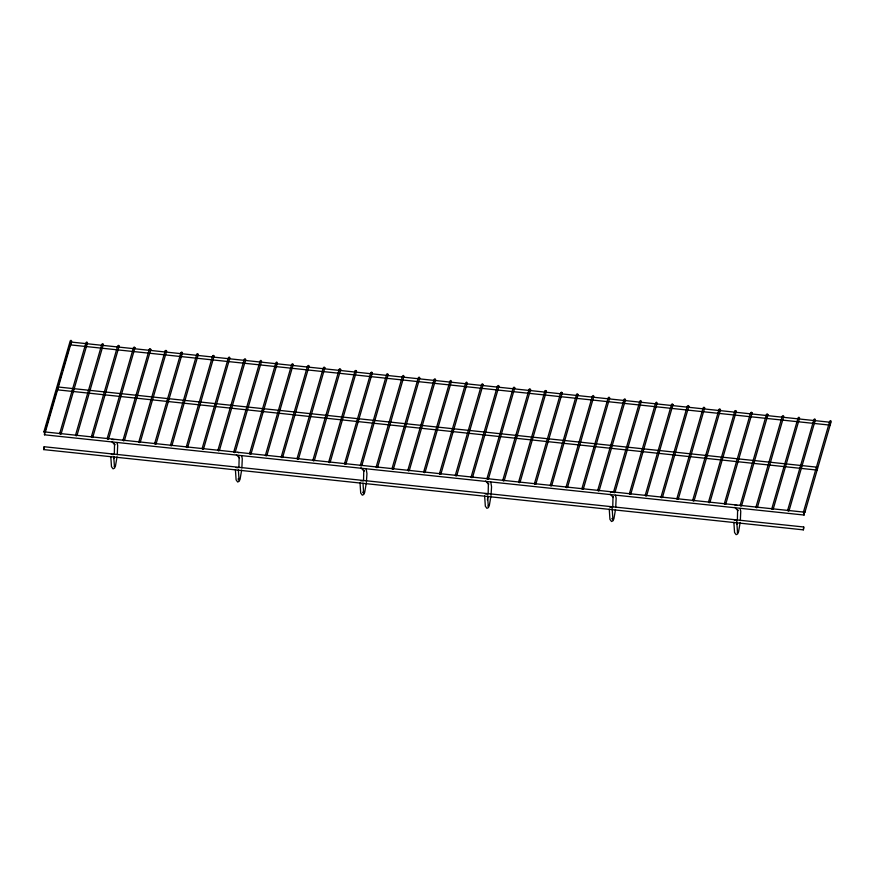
<?xml version="1.0" encoding="UTF-8"?>
<svg xmlns="http://www.w3.org/2000/svg" width="875" height="875" viewBox="0 0 875 875"><rect width="100%" height="100%" fill="white"/><g stroke="black" fill="none" stroke-linecap="round" stroke-linejoin="round"><path stroke-width="1.31" d="M114.297 454.475L114.548 443.8L114.844 444.872L111.759 441.514M117.261 454.792L117.677 445.364L116.944 442.542M238.908 467.644L239.17 456.969L239.466 458.03L236.37 454.672M241.872 467.961L242.288 458.533L241.555 455.711M363.53 480.812L363.781 470.127L364.077 471.198L360.981 467.841M366.395 482.158L366.953 473.648L366.177 468.88M488.141 493.97L488.403 483.295L488.698 484.367L485.603 481.009M491.017 495.316L491.564 486.817L490.788 482.038M612.752 507.139L613.014 496.464L613.309 497.525L610.214 494.167M615.727 507.456L616.142 498.028L615.409 495.206M737.373 520.308L737.625 509.622L737.931 510.694L734.836 507.336M740.337 520.625L740.753 511.197L740.02 508.375M817.458 467.939L817.064 470.083L817.316 467.348M113.827 458.587L114.078 456.542M117.042 456.848L115.467 466.025L114.537 468.136L113.061 468.836L111.475 466.703L110.797 456.509M241.653 470.017L240.089 479.194L239.159 481.305L237.683 482.005L236.097 479.872L235.408 469.678M366.275 483.186L364.7 492.352L363.77 494.473L362.294 495.173L360.708 493.041L360.019 482.836M487.922 496.037L487.397 499.986M490.886 496.344L489.322 505.52L488.392 507.631L486.916 508.331L485.33 506.198L484.641 496.005M615.508 509.512L613.933 518.689L613.003 520.8L611.527 521.5L609.941 519.367L609.252 509.173M736.903 524.42L737.155 522.364M740.119 522.681L738.544 531.847L737.625 533.969L736.137 534.669L734.562 532.536L733.873 522.331M57.761 387.1L57.498 389.845L815.708 469.941M70.766 342.147L70.514 344.892L828.712 424.988M70.809 343.875L70.514 344.892M804.311 512.302L804.048 515.036L44.494 434.798L44.581 432.95L44.877 431.933L803.075 512.028M43.892 431.834L70.208 340.911L70.973 340.331L71.684 341.064L45.369 431.987L44.603 432.567L43.892 431.834L44.658 431.255L45.369 431.987M44.603 432.567L48.738 418.272M49.481 415.68L56.634 390.994M57.378 388.402L61.895 372.816M62.639 370.213L69.792 345.538M59.719 433.497L86.034 342.584L86.8 342.005L87.511 342.738L61.195 433.661L60.419 434.23L59.719 433.497L60.484 432.928L61.195 433.661M75.534 435.17L101.85 344.258L102.627 343.678L103.338 344.411L77.022 435.334L76.245 435.903L75.534 435.17L76.311 434.602L77.022 435.334M91.361 436.844L117.677 345.92L118.453 345.352L119.164 346.084L92.848 436.997L92.072 437.577L91.361 436.844L92.137 436.275L92.848 436.997M107.188 438.517L133.503 347.594L134.28 347.025L134.98 347.758L108.675 438.67L107.898 439.25L107.188 438.517L107.964 437.938L108.675 438.67M123.014 440.191L149.33 349.267L150.095 348.698L150.806 349.42L124.491 440.344L123.725 440.923L123.014 440.191L123.78 439.611L124.491 440.344M138.83 441.864L165.145 350.941L165.922 350.361L166.633 351.094L140.317 442.017L139.541 442.597L138.83 441.864L139.606 441.284L140.317 442.017M154.656 443.537L180.972 352.614L181.748 352.034L182.459 352.767L156.144 443.691L155.367 444.259L154.656 443.537L155.433 442.958L156.144 443.691M170.483 445.2L196.798 354.288L197.575 353.708L198.286 354.441L171.97 445.364L171.194 445.933L170.483 445.2L171.259 444.631L171.97 445.364M186.309 446.873L212.625 355.961L213.402 355.381L214.102 356.114L187.786 447.038L187.02 447.606L186.309 446.873L187.086 446.305L187.786 447.038M202.136 448.547L228.452 357.623L229.217 357.055L229.928 357.788L203.612 448.7L202.836 449.28L202.136 448.547L202.902 447.978L203.612 448.7M217.952 450.22L244.267 359.297L245.044 358.728L245.755 359.461L219.439 450.373L218.662 450.953L217.952 450.22L218.728 449.641L219.439 450.373M233.778 451.894L260.094 360.97L260.87 360.391L261.581 361.123L235.266 452.047L234.489 452.627L233.778 451.894L234.555 451.314L235.266 452.047M249.605 453.567L275.92 362.644L276.697 362.064L277.408 362.797L251.092 453.72L250.316 454.3L249.605 453.567L250.381 452.988L251.092 453.72M265.431 455.23L291.747 364.317L292.512 363.738L293.223 364.47L266.908 455.394L266.142 455.962L265.431 455.23L266.197 454.661L266.908 455.394M281.258 456.903L307.562 365.991L308.339 365.411L309.05 366.144L282.734 457.067L281.958 457.636L281.258 456.903L282.023 456.334L282.734 457.067M297.073 458.577L323.389 367.653L324.166 367.084L324.877 367.817L298.561 458.741L297.784 459.309L297.073 458.577L297.85 458.008L298.561 458.741M312.9 460.25L339.216 369.327L339.992 368.758L340.703 369.491L314.387 460.403L313.611 460.983L312.9 460.25L313.677 459.67L314.387 460.403M328.727 461.923L355.042 371L355.819 370.431L356.519 371.164L330.214 462.077L329.438 462.656L328.727 461.923L329.503 461.344L330.214 462.077M344.553 463.597L370.869 372.673L371.634 372.094L372.345 372.827L346.03 463.75L345.264 464.33L344.553 463.597L345.319 463.017L346.03 463.75M360.369 465.27L386.684 374.347L387.461 373.767L388.172 374.5L361.856 465.423L361.08 466.003L360.369 465.27L361.145 464.691L361.856 465.423M376.195 466.933L402.511 376.02L403.288 375.441L403.998 376.173L377.683 467.097L376.906 467.666L376.195 466.933L376.972 466.364L377.683 467.097M392.022 468.606L418.338 377.694L419.114 377.114L419.825 377.847L393.509 468.77L392.733 469.339L392.022 468.606L392.798 468.038L393.509 468.77M407.848 470.28L434.164 379.356L434.941 378.787L435.641 379.52L409.325 470.433L408.559 471.012L407.848 470.28L408.625 469.711L409.325 470.433M423.675 471.953L449.991 381.03L450.756 380.461L451.467 381.194L425.152 472.106L424.375 472.686L423.675 471.953L424.441 471.373L425.152 472.106M439.491 473.627L465.806 382.703L466.583 382.134L467.294 382.856L440.978 473.78L440.202 474.359L439.491 473.627L440.267 473.047L440.978 473.78M455.317 475.3L481.633 384.377L482.409 383.797L483.12 384.53L456.805 475.453L456.028 476.033L455.317 475.3L456.094 474.72L456.805 475.453M471.144 476.973L497.459 386.05L498.236 385.47L498.947 386.203L472.631 477.127L471.855 477.695L471.144 476.973L471.92 476.394L472.631 477.127M486.97 478.636L513.286 387.723L514.052 387.144L514.762 387.877L488.447 478.8L487.681 479.369L486.97 478.636L487.736 478.067L488.447 478.8M502.786 480.309L529.102 389.397L529.878 388.817L530.589 389.55L504.273 480.473L503.497 481.042L502.786 480.309L503.562 479.741L504.273 480.473M518.613 481.983L544.928 391.059L545.705 390.491L546.416 391.223L520.1 482.136L519.323 482.716L518.613 481.983L519.389 481.403L520.1 482.136M534.439 483.656L560.755 392.733L561.531 392.164L562.242 392.897L535.927 483.809L535.15 484.389L534.439 483.656L535.216 483.077L535.927 483.809M550.266 485.33L576.581 394.406L577.358 393.827L578.058 394.559L551.742 485.483L550.977 486.062L550.266 485.33L551.042 484.75L551.742 485.483M566.092 487.003L592.408 396.08L593.173 395.5L593.884 396.233L567.569 487.156L566.803 487.736L566.092 487.003L566.858 486.423L567.569 487.156M581.908 488.666L608.223 397.753L609 397.173L609.711 397.906L583.395 488.83L582.619 489.398L581.908 488.666L582.684 488.097L583.395 488.83M597.734 490.339L624.05 399.427L624.827 398.847L625.537 399.58L599.222 490.503L598.445 491.072L597.734 490.339L598.511 489.77L599.222 490.503M613.561 492.012L639.877 401.089L640.653 400.52L641.364 401.253L615.048 492.166L614.272 492.745L613.561 492.012L614.337 491.444L615.048 492.166M629.388 493.686L655.703 402.762L656.469 402.194L657.18 402.927L630.864 493.839L630.098 494.419L629.388 493.686L630.164 493.106L630.864 493.839M645.214 495.359L671.53 404.436L672.295 403.867L673.006 404.589L646.691 495.513L645.914 496.092L645.214 495.359L645.98 494.78L646.691 495.513M661.03 497.033L687.345 406.109L688.122 405.53L688.833 406.262L662.517 497.186L661.741 497.766L661.03 497.033L661.806 496.453L662.517 497.186M676.856 498.706L703.172 407.783L703.948 407.203L704.659 407.936L678.344 498.859L677.567 499.428L676.856 498.706L677.633 498.127L678.344 498.859M692.683 500.369L718.998 409.456L719.775 408.877L720.486 409.609L694.17 500.533L693.394 501.102L692.683 500.369L693.459 499.8L694.17 500.533M708.509 502.042L734.825 411.13L735.591 410.55L736.302 411.283L709.986 502.206L709.22 502.775L708.509 502.042L709.275 501.473L709.986 502.206M724.325 503.716L750.641 412.792L751.417 412.223L752.128 412.956L725.812 503.869L725.036 504.448L724.325 503.716L725.102 503.147L725.812 503.869M740.152 505.389L766.467 414.466L767.244 413.897L767.955 414.63L741.639 505.542L740.863 506.122L740.152 505.389L740.928 504.809L741.639 505.542M755.978 507.062L782.294 416.139L783.07 415.559L783.781 416.292L757.466 507.216L756.689 507.795L755.978 507.062L756.755 506.483L757.466 507.216M771.805 508.736L798.12 417.812L798.897 417.233L799.597 417.966L773.281 508.889L772.516 509.469L771.805 508.736L772.581 508.156L773.281 508.889M787.631 510.409L813.947 419.486L814.712 418.906L815.423 419.639L789.108 510.562L788.342 511.131L787.631 510.409L788.397 509.83L789.108 510.562M803.447 512.072L829.762 421.159L830.539 420.58L831.25 421.312L804.934 512.236L804.158 512.805L803.447 512.072L804.223 511.503L804.934 512.236M103.338 344.411L102.561 344.991M119.164 346.084L118.387 346.653M134.98 347.758L134.214 348.327L133.503 347.594M150.806 349.42L150.041 350L149.33 349.267M166.633 351.094L165.856 351.673L165.145 350.941M182.459 352.767L181.683 353.347L180.972 352.614M198.286 354.441L197.509 355.02L196.798 354.288M214.102 356.114L213.336 356.683L212.625 355.961M293.223 364.47L292.458 365.05M309.05 366.144L308.273 366.723M324.877 367.817L324.1 368.386M340.703 369.491L339.927 370.059L339.216 369.327M356.519 371.164L355.753 371.733L355.042 371M372.345 372.827L371.58 373.406L370.869 372.673M388.172 374.5L387.395 375.08L386.684 374.347M483.12 384.53L482.344 385.109M498.947 386.203L498.17 386.783M514.762 387.877L513.997 388.456M530.589 389.55L529.812 390.119L529.102 389.397M546.416 391.223L545.639 391.792L544.928 391.059M562.242 392.897L561.466 393.466L560.755 392.733M578.058 394.559L577.292 395.139L576.581 394.406M673.006 404.589L672.23 405.169M688.833 406.262L688.056 406.842M704.659 407.936L703.883 408.516M720.486 409.609L719.709 410.189L718.998 409.456M736.302 411.283L735.536 411.852L734.825 411.13M752.128 412.956L751.352 413.525L750.641 412.792M767.955 414.63L767.178 415.198L766.467 414.466M44.494 434.798L44.877 431.933M44.155 446.742L43.761 449.608L803.327 529.856L803.622 528.839L803.709 526.991L44.155 446.742L43.761 449.608M830.462 422.275L830.069 425.13L830.462 422.275L70.897 342.027M804.048 515.036L804.431 512.181M803.709 526.991L803.327 529.856M112 439.414L114.089 439.633M610.455 492.067L612.555 492.297M735.077 505.236L737.166 505.455M111.3 454.377L113.4 454.606M235.911 467.545L238.011 467.764M360.533 480.714L362.633 480.933M485.144 493.872L487.244 494.102M609.766 507.041L611.866 507.259M734.377 520.209L736.477 520.428M57.881 386.98L817.447 467.228M237.705 452.255L238.711 452.802M611.844 518.492L612.905 519.684L612.15 508.2M362.622 492.166L363.683 493.347L362.994 483.153M238 478.997L239.061 480.189L238.372 469.984M737.461 532.208L737.527 532.842L736.761 521.369M488.239 505.881L488.294 506.516L487.605 496.322M114.384 466.386L114.45 467.02L113.761 456.827"/></g></svg>
